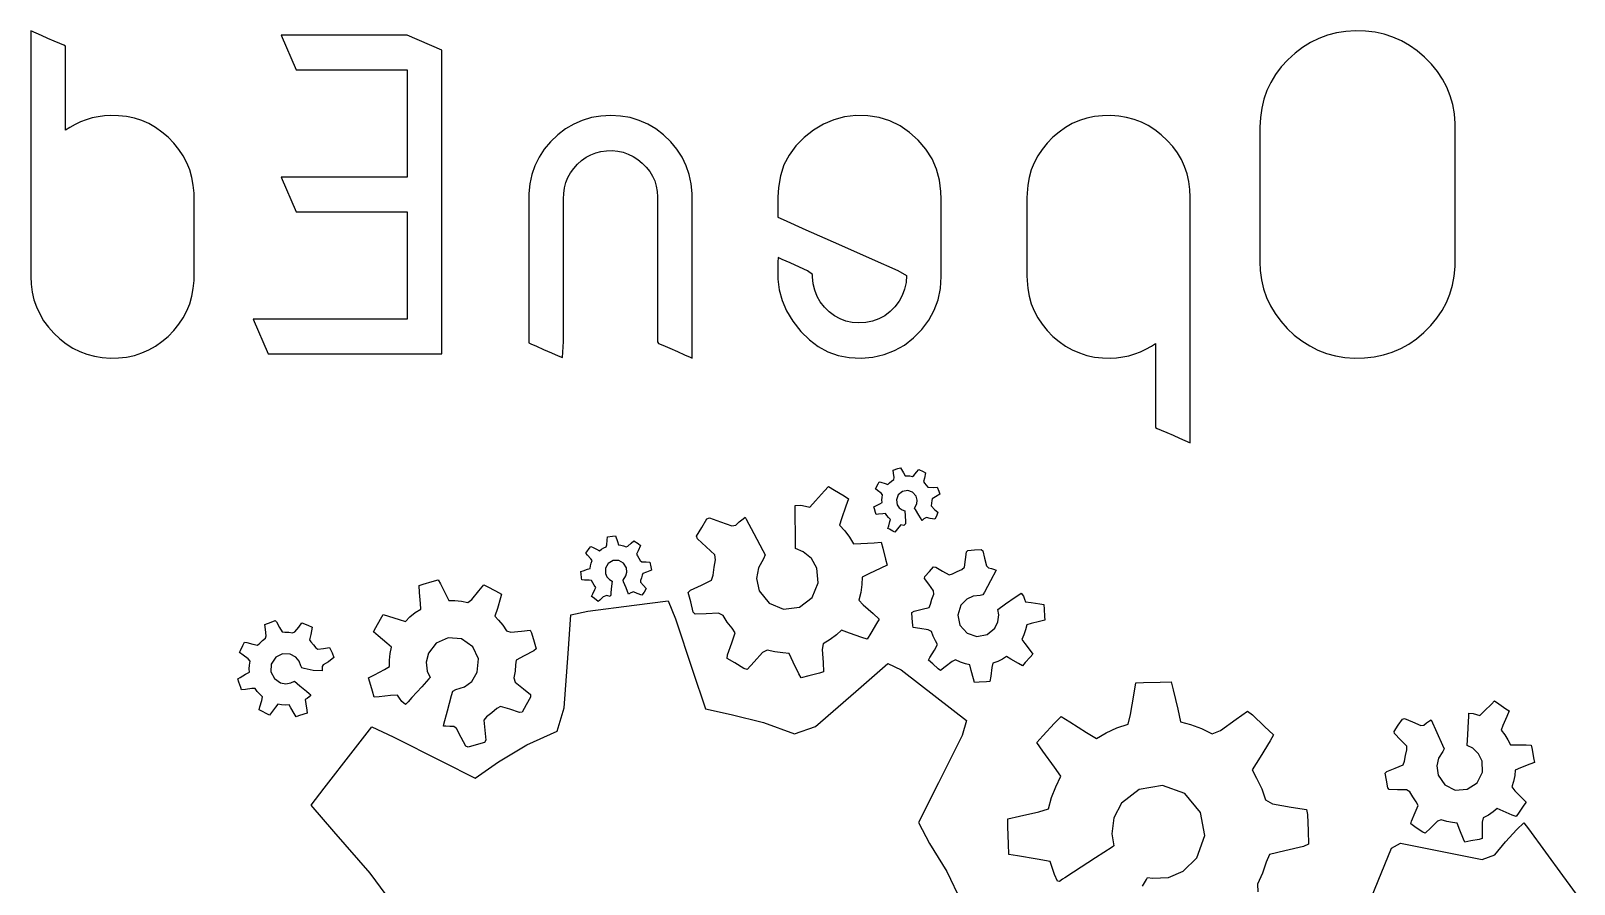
# Model space of a CAD drawing. Header units: metres. Extents: x 300 to 1036, y 0 to 304.
# Drawn here: x 382.31 to 404.55, y 196.33 to 208.63 of the extents above; entities that cross this region are included whole.
import ezdxf

# ---------------------------------------------------------------- set-up
doc = ezdxf.new("R2010")
doc.units = ezdxf.units.M

msp = doc.modelspace()

# ---------------------------------------------------------------- linework, layer by layer
at = {"layer": 'COMPONENT2'}
for p, q in [((382.311, 208.627), (382.311, 208.478)), ((382.387, 208.593), (382.311, 208.627)), ((401.26, 208.618), (401.125, 208.597)), ((401.401, 208.626), (401.26, 208.618)), ((401.543, 208.623), (401.401, 208.626)), ((401.681, 208.607), (401.543, 208.623)), ((401.813, 208.578), (401.681, 208.607)), ((382.311, 208.478), (382.311, 208.084)), ((382.466, 208.559), (382.387, 208.593)), ((382.556, 208.519), (382.466, 208.559)), ((382.647, 208.48), (382.556, 208.519)), ((382.727, 208.445), (382.647, 208.48)), ((382.785, 208.419), (382.727, 208.445)), ((382.81, 208.408), (382.785, 208.419)), ((382.81, 208.366), (382.81, 208.408)), ((387.734, 208.567), (385.918, 208.564)), ((385.918, 208.564), (386.136, 208.065)), ((388.233, 208.349), (387.734, 208.567)), ((400.637, 208.388), (400.528, 208.305)), ((400.751, 208.459), (400.637, 208.388)), ((400.871, 208.517), (400.751, 208.459)), ((400.995, 208.563), (400.871, 208.517)), ((401.125, 208.597), (400.995, 208.563)), ((401.939, 208.537), (401.813, 208.578)), ((402.061, 208.484), (401.939, 208.537)), ((402.177, 208.418), (402.061, 208.484)), ((402.289, 208.34), (402.177, 208.418)), ((382.81, 208.237), (382.81, 208.366)), ((382.81, 208.05), (382.81, 208.237)), ((388.233, 203.974), (388.233, 208.349)), ((400.424, 208.209), (400.33, 208.106)), ((400.528, 208.305), (400.424, 208.209)), ((402.394, 208.249), (402.289, 208.34)), ((402.493, 208.148), (402.394, 208.249)), ((382.311, 208.084), (382.311, 207.527)), ((382.81, 207.832), (382.81, 208.05)), ((386.136, 208.065), (387.734, 208.065)), ((387.734, 208.065), (387.734, 206.517)), ((400.248, 207.997), (400.179, 207.883)), ((400.33, 208.106), (400.248, 207.997)), ((402.58, 208.041), (402.493, 208.148)), ((402.654, 207.93), (402.58, 208.041)), ((382.81, 207.61), (382.81, 207.832)), ((400.123, 207.765), (400.079, 207.641)), ((400.179, 207.883), (400.123, 207.765)), ((402.715, 207.813), (402.654, 207.93)), ((402.764, 207.691), (402.715, 207.813)), ((382.311, 207.527), (382.311, 206.885)), ((382.81, 207.411), (382.81, 207.61)), ((400.047, 207.512), (400.028, 207.377)), ((400.079, 207.641), (400.047, 207.512)), ((402.801, 207.564), (402.764, 207.691)), ((402.825, 207.432), (402.801, 207.564)), ((382.81, 207.264), (382.81, 207.411)), ((382.948, 207.279), (382.871, 207.235)), ((383.027, 207.316), (382.948, 207.279)), ((383.109, 207.347), (383.027, 207.316)), ((383.194, 207.372), (383.109, 207.347)), ((383.281, 207.39), (383.194, 207.372)), ((383.372, 207.402), (383.281, 207.39)), ((383.464, 207.407), (383.372, 207.402)), ((383.576, 207.404), (383.464, 207.407)), ((383.691, 207.391), (383.576, 207.404)), ((383.802, 207.368), (383.691, 207.391)), ((383.908, 207.334), (383.802, 207.368)), ((384.01, 207.29), (383.908, 207.334)), ((384.107, 207.235), (384.01, 207.29)), ((390.133, 207.283), (390.016, 207.214)), ((390.257, 207.337), (390.133, 207.283)), ((390.388, 207.376), (390.257, 207.337)), ((390.524, 207.399), (390.388, 207.376)), ((390.667, 207.407), (390.524, 207.399)), ((390.81, 207.399), (390.667, 207.407)), ((390.946, 207.376), (390.81, 207.399)), ((391.076, 207.337), (390.946, 207.376)), ((391.2, 207.283), (391.076, 207.337)), ((391.317, 207.214), (391.2, 207.283)), ((393.731, 207.283), (393.588, 207.198)), ((393.88, 207.346), (393.731, 207.283)), ((394.037, 207.387), (393.88, 207.346)), ((394.2, 207.406), (394.037, 207.387)), ((394.37, 207.402), (394.2, 207.406)), ((394.535, 207.376), (394.37, 207.402)), ((394.69, 207.328), (394.535, 207.376)), ((394.836, 207.257), (394.69, 207.328)), ((397.318, 207.29), (397.221, 207.235)), ((397.42, 207.334), (397.318, 207.29)), ((397.526, 207.368), (397.42, 207.334)), ((397.637, 207.391), (397.526, 207.368)), ((397.752, 207.404), (397.637, 207.391)), ((397.871, 207.406), (397.752, 207.404)), ((397.988, 207.398), (397.871, 207.406)), ((398.1, 207.38), (397.988, 207.398)), ((398.209, 207.351), (398.1, 207.38)), ((398.313, 207.311), (398.209, 207.351)), ((398.413, 207.261), (398.313, 207.311)), ((400.028, 207.377), (400.022, 207.238)), ((402.836, 207.294), (402.825, 207.432)), ((402.837, 207.208), (402.836, 207.294)), ((382.81, 207.196), (382.81, 207.264)), ((382.871, 207.235), (382.81, 207.196)), ((384.2, 207.169), (384.107, 207.235)), ((384.289, 207.094), (384.2, 207.169)), ((384.372, 207.008), (384.289, 207.094)), ((389.904, 207.129), (389.8, 207.029)), ((390.016, 207.214), (389.904, 207.129)), ((391.427, 207.129), (391.317, 207.214)), ((391.531, 207.029), (391.427, 207.129)), ((393.452, 207.09), (393.333, 206.969)), ((393.588, 207.198), (393.452, 207.09)), ((394.972, 207.164), (394.836, 207.257)), ((395.099, 207.05), (394.972, 207.164)), ((395.209, 206.92), (395.099, 207.05)), ((397.039, 207.094), (396.956, 207.008)), ((397.128, 207.169), (397.039, 207.094)), ((397.221, 207.235), (397.128, 207.169)), ((398.508, 207.2), (398.413, 207.261)), ((398.599, 207.129), (398.508, 207.2)), ((398.686, 207.048), (398.599, 207.129)), ((398.765, 206.96), (398.686, 207.048)), ((400.022, 207.238), (400.022, 207.157)), ((400.022, 207.157), (400.022, 206.942)), ((402.837, 207.041), (402.837, 207.208)), ((382.311, 206.885), (382.311, 206.24)), ((384.445, 206.918), (384.372, 207.008)), ((384.507, 206.824), (384.445, 206.918)), ((384.559, 206.726), (384.507, 206.824)), ((389.709, 206.92), (389.634, 206.805)), ((389.8, 207.029), (389.709, 206.92)), ((390.313, 206.805), (390.381, 206.842)), ((390.381, 206.842), (390.452, 206.87)), ((390.452, 206.87), (390.526, 206.889)), ((390.526, 206.889), (390.604, 206.899)), ((390.604, 206.899), (390.686, 206.901)), ((390.686, 206.901), (390.767, 206.893)), ((390.767, 206.893), (390.845, 206.877)), ((390.845, 206.877), (390.919, 206.851)), ((390.919, 206.851), (390.99, 206.817)), ((391.621, 206.92), (391.531, 207.029)), ((391.695, 206.805), (391.621, 206.92)), ((393.237, 206.837), (393.163, 206.694)), ((393.333, 206.969), (393.237, 206.837)), ((395.297, 206.782), (395.209, 206.92)), ((396.821, 206.824), (396.769, 206.726)), ((396.883, 206.918), (396.821, 206.824)), ((396.956, 207.008), (396.883, 206.918)), ((398.833, 206.868), (398.765, 206.96)), ((398.89, 206.771), (398.833, 206.868)), ((400.022, 206.942), (400.022, 206.638)), ((402.837, 206.767), (402.837, 207.041)), ((384.601, 206.623), (384.559, 206.726)), ((384.632, 206.515), (384.601, 206.623)), ((389.574, 206.684), (389.53, 206.556)), ((389.634, 206.805), (389.574, 206.684)), ((390.087, 206.581), (390.133, 206.645)), ((390.133, 206.645), (390.186, 206.704)), ((390.186, 206.704), (390.248, 206.759)), ((390.248, 206.759), (390.313, 206.805)), ((390.99, 206.817), (391.057, 206.773)), ((391.057, 206.773), (391.121, 206.721)), ((391.121, 206.721), (391.179, 206.662)), ((391.179, 206.662), (391.229, 206.6)), ((391.229, 206.6), (391.269, 206.534)), ((391.754, 206.684), (391.695, 206.805)), ((391.798, 206.556), (391.754, 206.684)), ((393.163, 206.694), (393.112, 206.538)), ((395.362, 206.634), (395.297, 206.782)), ((395.405, 206.477), (395.362, 206.634)), ((396.727, 206.623), (396.696, 206.515)), ((396.769, 206.726), (396.727, 206.623)), ((398.936, 206.67), (398.89, 206.771)), ((398.972, 206.565), (398.936, 206.67)), ((400.022, 206.638), (400.022, 206.287)), ((402.837, 206.43), (402.837, 206.767)), ((384.652, 206.404), (384.632, 206.515)), ((384.663, 206.288), (384.652, 206.404)), ((387.734, 206.517), (385.918, 206.517)), ((385.918, 206.517), (386.136, 206.019)), ((389.501, 206.422), (389.488, 206.282)), ((389.53, 206.556), (389.501, 206.422)), ((390.002, 206.363), (390.022, 206.44)), ((390.022, 206.44), (390.05, 206.513)), ((390.05, 206.513), (390.087, 206.581)), ((391.269, 206.534), (391.301, 206.464)), ((391.301, 206.464), (391.323, 206.391)), ((391.323, 206.391), (391.337, 206.314)), ((391.826, 206.422), (391.798, 206.556)), ((391.839, 206.282), (391.826, 206.422)), ((393.112, 206.538), (393.083, 206.371)), ((395.426, 206.31), (395.405, 206.477)), ((396.676, 206.404), (396.666, 206.288)), ((396.696, 206.515), (396.676, 206.404)), ((398.998, 206.455), (398.972, 206.565)), ((399.013, 206.341), (398.998, 206.455)), ((402.837, 206.073), (402.837, 206.43)), ((382.311, 206.24), (382.311, 205.672)), ((384.664, 206.219), (384.663, 206.288)), ((384.664, 206.124), (384.664, 206.219)), ((389.488, 206.282), (389.487, 206.175)), ((389.487, 206.175), (389.487, 205.905)), ((389.987, 206.207), (389.99, 206.281)), ((389.987, 205.984), (389.987, 206.207)), ((389.99, 206.281), (390.002, 206.363)), ((391.337, 206.314), (391.341, 206.233)), ((391.341, 206.233), (391.341, 206.006)), ((391.84, 206.168), (391.839, 206.282)), ((391.84, 205.871), (391.84, 206.168)), ((393.083, 206.371), (393.077, 206.232)), ((393.077, 206.232), (393.077, 206.197)), ((393.077, 206.197), (393.077, 206.13)), ((395.428, 206.201), (395.426, 206.31)), ((395.428, 206.014), (395.428, 206.201)), ((396.666, 206.288), (396.665, 206.219)), ((396.665, 206.219), (396.665, 206.124)), ((399.017, 206.232), (399.013, 206.341)), ((399.017, 206.058), (399.017, 206.232)), ((400.022, 206.287), (400.022, 205.935)), ((384.664, 205.964), (384.664, 206.124)), ((384.664, 205.765), (384.664, 205.964)), ((386.136, 206.019), (387.734, 206.019)), ((387.734, 206.019), (387.734, 204.473)), ((389.987, 205.573), (389.987, 205.984)), ((391.341, 206.006), (391.341, 205.634)), ((393.077, 206.13), (393.077, 206.051)), ((393.077, 206.051), (393.077, 205.982)), ((393.077, 205.982), (393.077, 205.942)), ((393.077, 205.942), (393.15, 205.907)), ((395.428, 205.728), (395.428, 206.014)), ((396.665, 206.124), (396.665, 205.964)), ((396.665, 205.964), (396.665, 205.765)), ((399.017, 205.646), (399.017, 206.058)), ((400.022, 205.935), (400.022, 205.624)), ((402.837, 205.74), (402.837, 206.073)), ((384.664, 205.553), (384.664, 205.765)), ((389.487, 205.905), (389.487, 205.493)), ((391.84, 205.416), (391.84, 205.871)), ((393.15, 205.907), (393.477, 205.762)), ((393.477, 205.762), (393.948, 205.553)), ((395.428, 205.424), (395.428, 205.728)), ((396.665, 205.765), (396.665, 205.553)), ((402.837, 205.475), (402.837, 205.74)), ((382.311, 205.672), (382.311, 205.26)), ((384.664, 205.354), (384.664, 205.553)), ((389.487, 205.493), (389.487, 205.025)), ((389.987, 205.068), (389.987, 205.573)), ((391.341, 205.634), (391.341, 205.177)), ((393.948, 205.553), (394.433, 205.337)), ((396.665, 205.553), (396.665, 205.354)), ((399.017, 205.078), (399.017, 205.646)), ((400.022, 205.624), (400.022, 205.398)), ((384.664, 205.194), (384.664, 205.354)), ((391.84, 204.899), (391.84, 205.416)), ((393.079, 205.359), (393.077, 205.293)), ((393.077, 205.293), (393.077, 205.222)), ((393.138, 205.332), (393.079, 205.359)), ((393.252, 205.282), (393.138, 205.332)), ((393.385, 205.223), (393.252, 205.282)), ((394.433, 205.337), (394.803, 205.173)), ((395.428, 205.183), (395.428, 205.424)), ((396.665, 205.354), (396.665, 205.194)), ((400.022, 205.398), (400.022, 205.301)), ((400.022, 205.301), (400.027, 205.175)), ((402.835, 205.23), (402.837, 205.322)), ((402.837, 205.322), (402.837, 205.475)), ((382.311, 205.26), (382.311, 205.086)), ((382.311, 205.086), (382.315, 204.977)), ((384.663, 205.03), (384.664, 205.099)), ((384.664, 205.099), (384.664, 205.194)), ((389.987, 204.563), (389.987, 205.068)), ((391.341, 205.177), (391.341, 204.72)), ((393.077, 205.222), (393.077, 205.151)), ((393.077, 205.151), (393.077, 205.099)), ((393.077, 205.099), (393.077, 205.05)), ((393.077, 205.05), (393.095, 204.894)), ((393.503, 205.171), (393.385, 205.223)), ((393.575, 205.118), (393.503, 205.171)), ((393.575, 205.083), (393.575, 205.118)), ((393.585, 204.982), (393.575, 205.083)), ((394.803, 205.173), (394.93, 205.104)), ((394.93, 205.104), (394.922, 205.001)), ((395.417, 204.914), (395.428, 205.085)), ((395.428, 205.085), (395.428, 205.183)), ((396.665, 205.194), (396.665, 205.099)), ((396.665, 205.099), (396.666, 205.03)), ((399.017, 204.433), (399.017, 205.078)), ((400.027, 205.175), (400.045, 205.04)), ((402.798, 204.962), (402.823, 205.093)), ((402.823, 205.093), (402.835, 205.23)), ((382.315, 204.977), (382.33, 204.863)), ((382.33, 204.863), (382.356, 204.753)), ((384.632, 204.802), (384.652, 204.914)), ((384.652, 204.914), (384.663, 205.03)), ((389.487, 205.025), (389.487, 204.585)), ((391.84, 204.413), (391.84, 204.899)), ((393.095, 204.894), (393.136, 204.741)), ((393.607, 204.888), (393.585, 204.982)), ((393.641, 204.801), (393.607, 204.888)), ((394.901, 204.905), (394.868, 204.814)), ((394.922, 205.001), (394.901, 204.905)), ((395.384, 204.753), (395.417, 204.914)), ((396.666, 205.03), (396.676, 204.914)), ((396.676, 204.914), (396.696, 204.802)), ((400.045, 205.04), (400.075, 204.911)), ((400.075, 204.911), (400.118, 204.786)), ((402.71, 204.713), (402.76, 204.835)), ((402.76, 204.835), (402.798, 204.962)), ((382.356, 204.753), (382.392, 204.648)), ((382.392, 204.648), (382.438, 204.547)), ((384.559, 204.592), (384.601, 204.695)), ((384.601, 204.695), (384.632, 204.802)), ((391.341, 204.72), (391.341, 204.348)), ((393.136, 204.741), (393.202, 204.591)), ((393.687, 204.72), (393.641, 204.801)), ((393.745, 204.645), (393.687, 204.72)), ((393.815, 204.576), (393.745, 204.645)), ((394.763, 204.652), (394.693, 204.581)), ((394.822, 204.73), (394.763, 204.652)), ((394.868, 204.814), (394.822, 204.73)), ((395.251, 204.458), (395.329, 204.601)), ((395.329, 204.601), (395.384, 204.753)), ((396.696, 204.802), (396.727, 204.695)), ((396.727, 204.695), (396.769, 204.592)), ((400.118, 204.786), (400.173, 204.667)), ((400.173, 204.667), (400.241, 204.553)), ((402.572, 204.485), (402.647, 204.597)), ((402.647, 204.597), (402.71, 204.713)), ((382.438, 204.547), (382.495, 204.45)), ((382.495, 204.45), (382.563, 204.358)), ((384.372, 204.31), (384.445, 204.399)), ((384.445, 204.399), (384.507, 204.494)), ((384.507, 204.494), (384.559, 204.592)), ((387.734, 204.473), (385.512, 204.473)), ((385.512, 204.473), (385.731, 203.974)), ((389.487, 204.585), (389.487, 204.258)), ((389.987, 204.152), (389.987, 204.563)), ((391.84, 204.053), (391.84, 204.413)), ((393.202, 204.591), (393.292, 204.442)), ((393.292, 204.442), (393.407, 204.297)), ((393.892, 204.519), (393.815, 204.576)), ((393.972, 204.475), (393.892, 204.519)), ((394.056, 204.443), (393.972, 204.475)), ((394.144, 204.424), (394.056, 204.443)), ((394.237, 204.418), (394.144, 204.424)), ((394.341, 204.424), (394.237, 204.418)), ((394.439, 204.444), (394.341, 204.424)), ((394.53, 204.476), (394.439, 204.444)), ((394.615, 204.522), (394.53, 204.476)), ((394.693, 204.581), (394.615, 204.522)), ((395.151, 204.325), (395.251, 204.458)), ((396.769, 204.592), (396.821, 204.494)), ((396.821, 204.494), (396.883, 204.399)), ((396.883, 204.399), (396.956, 204.31)), ((399.017, 203.792), (399.017, 204.433)), ((400.241, 204.553), (400.321, 204.444)), ((400.321, 204.444), (400.414, 204.34)), ((402.384, 204.278), (402.484, 204.379)), ((402.484, 204.379), (402.572, 204.485)), ((382.563, 204.358), (382.641, 204.27)), ((382.641, 204.27), (382.728, 204.189)), ((382.728, 204.189), (382.82, 204.118)), ((384.2, 204.149), (384.289, 204.225)), ((384.289, 204.225), (384.372, 204.31)), ((389.487, 204.258), (389.487, 204.13)), ((389.973, 203.918), (389.987, 204.152)), ((391.341, 204.348), (391.341, 204.146)), ((393.407, 204.297), (393.529, 204.173)), ((393.529, 204.173), (393.656, 204.077)), ((394.898, 204.1), (395.03, 204.202)), ((395.03, 204.202), (395.151, 204.325)), ((396.956, 204.31), (397.039, 204.225)), ((397.039, 204.225), (397.128, 204.149)), ((400.414, 204.34), (400.517, 204.243)), ((400.517, 204.243), (400.626, 204.159)), ((400.626, 204.159), (400.739, 204.086)), ((402.167, 204.113), (402.279, 204.189)), ((402.279, 204.189), (402.384, 204.278)), ((382.82, 204.118), (382.915, 204.057)), ((382.915, 204.057), (383.015, 204.007)), ((383.015, 204.007), (383.119, 203.968)), ((383.119, 203.968), (383.228, 203.939)), ((383.228, 203.939), (383.34, 203.92)), ((383.691, 203.927), (383.802, 203.951)), ((383.802, 203.951), (383.908, 203.985)), ((383.908, 203.985), (384.01, 204.029)), ((384.01, 204.029), (384.107, 204.084)), ((384.107, 204.084), (384.2, 204.149)), ((385.731, 203.974), (388.233, 203.974)), ((389.487, 204.13), (389.517, 204.117)), ((389.517, 204.117), (389.595, 204.083)), ((389.595, 204.083), (389.7, 204.037)), ((389.7, 204.037), (389.811, 203.989)), ((389.811, 203.989), (389.909, 203.946)), ((389.909, 203.946), (389.973, 203.918)), ((391.341, 204.146), (391.355, 204.124)), ((391.355, 204.124), (391.419, 204.096)), ((391.419, 204.096), (391.517, 204.053)), ((391.517, 204.053), (391.628, 204.005)), ((391.628, 204.005), (391.732, 203.959)), ((391.732, 203.959), (391.81, 203.925)), ((391.84, 203.912), (391.84, 204.053)), ((393.656, 204.077), (393.795, 204.003)), ((393.795, 204.003), (393.944, 203.951)), ((393.944, 203.951), (394.104, 203.92)), ((394.445, 203.926), (394.605, 203.961)), ((394.605, 203.961), (394.756, 204.019)), ((394.756, 204.019), (394.898, 204.1)), ((397.128, 204.149), (397.221, 204.084)), ((397.221, 204.084), (397.318, 204.029)), ((397.318, 204.029), (397.42, 203.985)), ((397.42, 203.985), (397.526, 203.951)), ((397.526, 203.951), (397.637, 203.927)), ((398.047, 203.928), (398.134, 203.946)), ((398.134, 203.946), (398.219, 203.971)), ((398.219, 203.971), (398.301, 204.001)), ((398.301, 204.001), (398.38, 204.039)), ((398.38, 204.039), (398.457, 204.082)), ((398.457, 204.082), (398.518, 204.121)), ((398.518, 204.121), (398.518, 204.053)), ((398.518, 204.053), (398.518, 203.906)), ((400.739, 204.086), (400.858, 204.027)), ((400.858, 204.027), (400.983, 203.98)), ((400.983, 203.98), (401.112, 203.945)), ((401.112, 203.945), (401.247, 203.922)), ((401.53, 203.915), (401.668, 203.93)), ((401.668, 203.93), (401.801, 203.957)), ((401.801, 203.957), (401.929, 203.996)), ((401.929, 203.996), (402.051, 204.048)), ((402.051, 204.048), (402.167, 204.113)), ((383.34, 203.92), (383.458, 203.912)), ((383.458, 203.912), (383.576, 203.915)), ((383.576, 203.915), (383.691, 203.927)), ((391.81, 203.925), (391.84, 203.912)), ((394.104, 203.92), (394.275, 203.912)), ((394.275, 203.912), (394.445, 203.926)), ((397.637, 203.927), (397.752, 203.915)), ((397.752, 203.915), (397.864, 203.912)), ((397.864, 203.912), (397.957, 203.917)), ((397.957, 203.917), (398.047, 203.928)), ((398.518, 203.906), (398.518, 203.708)), ((398.518, 203.708), (398.518, 203.486)), ((399.017, 203.234), (399.017, 203.792)), ((401.247, 203.922), (401.387, 203.912)), ((401.387, 203.912), (401.53, 203.915)), ((398.518, 203.486), (398.518, 203.268)), ((398.518, 203.268), (398.518, 203.081)), ((398.518, 203.081), (398.518, 202.952)), ((399.017, 202.841), (399.017, 203.234)), ((398.518, 202.952), (398.518, 202.91)), ((398.518, 202.91), (398.543, 202.899)), ((398.543, 202.899), (398.601, 202.874)), ((398.601, 202.874), (398.681, 202.839)), ((398.681, 202.839), (398.772, 202.799)), ((399.017, 202.692), (399.017, 202.841)), ((398.772, 202.799), (398.862, 202.76)), ((398.862, 202.76), (398.941, 202.725)), ((398.941, 202.725), (399.017, 202.692)), ((394.714, 202.14), (394.745, 202.162)), ((394.737, 202.296), (394.806, 202.319)), ((394.742, 202.252), (394.737, 202.296)), ((394.749, 202.19), (394.742, 202.252)), ((394.745, 202.162), (394.749, 202.19)), ((394.806, 202.319), (394.844, 202.331)), ((394.844, 202.331), (394.886, 202.258)), ((394.886, 202.258), (394.908, 202.217)), ((394.908, 202.217), (394.938, 202.216)), ((394.938, 202.216), (394.976, 202.213)), ((394.976, 202.213), (395.013, 202.207)), ((395.013, 202.207), (395.035, 202.219)), ((395.035, 202.219), (395.074, 202.267)), ((395.074, 202.267), (395.105, 202.305)), ((395.105, 202.305), (395.167, 202.277)), ((395.167, 202.277), (395.205, 202.257)), ((395.186, 202.181), (395.172, 202.132)), ((395.205, 202.257), (395.186, 202.181)), ((393.617, 201.854), (393.745, 201.997)), ((393.745, 201.997), (393.803, 202.06)), ((393.803, 202.06), (393.89, 202.008)), ((393.89, 202.008), (394.029, 201.925)), ((394.482, 202.028), (394.519, 202.098)), ((394.513, 202.003), (394.482, 202.028)), ((394.563, 201.964), (394.513, 202.003)), ((394.519, 202.098), (394.535, 202.129)), ((394.535, 202.129), (394.561, 202.122)), ((394.561, 202.122), (394.622, 202.104)), ((394.585, 201.942), (394.563, 201.964)), ((394.578, 201.905), (394.585, 201.942)), ((394.622, 202.104), (394.662, 202.092)), ((394.662, 202.092), (394.685, 202.115)), ((394.685, 202.115), (394.714, 202.14)), ((394.811, 201.941), (394.785, 201.871)), ((394.869, 201.991), (394.811, 201.941)), ((394.946, 202.006), (394.869, 201.991)), ((395.017, 201.981), (394.946, 202.006)), ((395.068, 201.924), (395.017, 201.981)), ((395.172, 202.132), (395.188, 202.11)), ((395.188, 202.11), (395.213, 202.082)), ((395.213, 202.082), (395.236, 202.051)), ((395.236, 202.051), (395.317, 202.047)), ((395.317, 202.047), (395.37, 202.053)), ((395.408, 201.951), (395.348, 201.911)), ((395.37, 202.053), (395.395, 201.995)), ((395.395, 201.995), (395.408, 201.951)), ((393.323, 201.789), (393.404, 201.793)), ((393.324, 201.728), (393.323, 201.789)), ((393.325, 201.63), (393.324, 201.728)), ((393.404, 201.793), (393.474, 201.778)), ((393.474, 201.778), (393.534, 201.763)), ((393.534, 201.763), (393.617, 201.854)), ((394.056, 201.777), (393.992, 201.596)), ((394.029, 201.925), (394.094, 201.886)), ((394.094, 201.886), (394.056, 201.777)), ((394.459, 201.767), (394.487, 201.783)), ((394.468, 201.738), (394.459, 201.767)), ((394.484, 201.686), (394.468, 201.738)), ((394.487, 201.783), (394.544, 201.813)), ((394.544, 201.813), (394.576, 201.831)), ((394.575, 201.867), (394.578, 201.905)), ((394.576, 201.831), (394.575, 201.867)), ((394.785, 201.871), (394.796, 201.799)), ((394.796, 201.799), (394.825, 201.755)), ((394.825, 201.755), (394.866, 201.724)), ((394.866, 201.724), (394.903, 201.711)), ((394.903, 201.711), (394.908, 201.64)), ((395.046, 201.751), (395.077, 201.814)), ((395.061, 201.728), (395.046, 201.751)), ((395.108, 201.649), (395.061, 201.728)), ((395.083, 201.865), (395.068, 201.924)), ((395.077, 201.814), (395.083, 201.865)), ((395.291, 201.822), (395.286, 201.785)), ((395.286, 201.785), (395.335, 201.725)), ((395.293, 201.86), (395.291, 201.822)), ((395.299, 201.884), (395.293, 201.86)), ((395.348, 201.911), (395.299, 201.884)), ((395.335, 201.725), (395.379, 201.69)), ((391.979, 201.471), (392.053, 201.596)), ((392.053, 201.596), (392.092, 201.61)), ((392.092, 201.61), (392.25, 201.554)), ((392.25, 201.554), (392.413, 201.496)), ((392.413, 201.496), (392.468, 201.506)), ((392.468, 201.506), (392.519, 201.553)), ((392.519, 201.553), (392.573, 201.596)), ((392.573, 201.596), (392.606, 201.619)), ((392.606, 201.619), (392.62, 201.591)), ((392.62, 201.591), (392.731, 201.382)), ((393.329, 201.378), (393.325, 201.63)), ((393.992, 201.596), (393.965, 201.504)), ((393.965, 201.504), (394.041, 201.422)), ((394.493, 201.658), (394.484, 201.686)), ((394.527, 201.662), (394.493, 201.658)), ((394.59, 201.669), (394.527, 201.662)), ((394.626, 201.673), (394.59, 201.669)), ((394.646, 201.642), (394.626, 201.673)), ((394.671, 201.613), (394.646, 201.642)), ((394.661, 201.457), (394.672, 201.494)), ((394.697, 201.587), (394.671, 201.613)), ((394.672, 201.494), (394.69, 201.555)), ((394.69, 201.555), (394.697, 201.587)), ((394.846, 201.508), (394.82, 201.476)), ((394.89, 201.5), (394.846, 201.508)), ((394.916, 201.523), (394.89, 201.5)), ((394.908, 201.64), (394.913, 201.556)), ((394.913, 201.556), (394.916, 201.523)), ((395.154, 201.573), (395.108, 201.649)), ((395.181, 201.596), (395.154, 201.573)), ((395.216, 201.617), (395.181, 201.596)), ((395.272, 201.601), (395.216, 201.617)), ((395.338, 201.59), (395.272, 201.601)), ((395.36, 201.634), (395.338, 201.59)), ((395.379, 201.69), (395.36, 201.634)), ((390.611, 201.222), (390.615, 201.288)), ((390.615, 201.288), (390.618, 201.335)), ((390.618, 201.335), (390.694, 201.347)), ((390.694, 201.347), (390.735, 201.352)), ((390.735, 201.352), (390.765, 201.269)), ((390.765, 201.269), (390.781, 201.223)), ((390.962, 201.245), (391.001, 201.279)), ((391.001, 201.279), (391.06, 201.239)), ((391.905, 201.347), (391.979, 201.471)), ((391.915, 201.306), (391.905, 201.347)), ((392.04, 201.193), (391.915, 201.306)), ((392.731, 201.382), (392.858, 201.141)), ((393.331, 201.198), (393.329, 201.378)), ((394.041, 201.422), (394.108, 201.332)), ((394.108, 201.332), (394.165, 201.236)), ((394.683, 201.445), (394.661, 201.457)), ((394.732, 201.42), (394.683, 201.445)), ((394.762, 201.404), (394.732, 201.42)), ((394.78, 201.426), (394.762, 201.404)), ((394.82, 201.476), (394.78, 201.426)), ((390.307, 201.102), (390.322, 201.122)), ((390.334, 201.071), (390.307, 201.102)), ((390.322, 201.122), (390.356, 201.168)), ((390.379, 201.021), (390.334, 201.071)), ((390.356, 201.168), (390.379, 201.197)), ((390.379, 201.197), (390.405, 201.185)), ((390.405, 201.185), (390.464, 201.156)), ((390.464, 201.156), (390.504, 201.136)), ((390.504, 201.136), (390.532, 201.156)), ((390.532, 201.156), (390.566, 201.177)), ((390.566, 201.177), (390.603, 201.194)), ((390.603, 201.194), (390.611, 201.222)), ((390.781, 201.223), (390.812, 201.216)), ((390.812, 201.216), (390.851, 201.207)), ((390.851, 201.207), (390.889, 201.193)), ((390.889, 201.193), (390.914, 201.203)), ((390.914, 201.203), (390.962, 201.245)), ((391.063, 201.136), (391.04, 201.088)), ((391.04, 201.088), (391.053, 201.063)), ((391.053, 201.063), (391.074, 201.029)), ((391.06, 201.239), (391.096, 201.211)), ((391.096, 201.211), (391.063, 201.136)), ((392.168, 201.079), (392.04, 201.193)), ((392.177, 201.007), (392.168, 201.079)), ((392.858, 201.141), (392.892, 201.077)), ((392.892, 201.077), (392.87, 201.019)), ((393.331, 201.168), (393.331, 201.198)), ((393.441, 201.121), (393.331, 201.168)), ((393.558, 201.022), (393.441, 201.121)), ((394.165, 201.236), (394.272, 201.242)), ((394.272, 201.242), (394.462, 201.252)), ((394.462, 201.252), (394.564, 201.258)), ((394.564, 201.258), (394.586, 201.173)), ((394.586, 201.173), (394.626, 201.016)), ((395.779, 201.01), (395.794, 201.121)), ((395.794, 201.121), (395.814, 201.141)), ((395.814, 201.141), (395.908, 201.147)), ((395.908, 201.147), (396.004, 201.152)), ((396.004, 201.152), (396.027, 201.136)), ((396.027, 201.136), (396.055, 201.029)), ((390.236, 200.835), (390.269, 200.846)), ((390.24, 200.803), (390.236, 200.835)), ((390.269, 200.846), (390.332, 200.868)), ((390.332, 200.868), (390.369, 200.881)), ((390.369, 200.881), (390.375, 200.919)), ((390.375, 200.919), (390.384, 200.957)), ((390.398, 200.994), (390.379, 201.021)), ((390.384, 200.957), (390.398, 200.994)), ((390.593, 200.885), (390.592, 200.809)), ((390.632, 200.954), (390.593, 200.885)), ((390.701, 200.995), (390.632, 200.954)), ((390.783, 200.997), (390.701, 200.995)), ((390.853, 200.958), (390.783, 200.997)), ((390.895, 200.89), (390.853, 200.958)), ((390.885, 200.774), (390.901, 200.826)), ((390.901, 200.826), (390.895, 200.89)), ((391.074, 201.029), (391.092, 200.993)), ((391.092, 200.993), (391.113, 200.978)), ((391.113, 200.978), (391.176, 200.974)), ((391.183, 200.827), (391.128, 200.809)), ((391.176, 200.974), (391.231, 200.971)), ((391.253, 200.858), (391.183, 200.827)), ((391.231, 200.971), (391.247, 200.906)), ((391.247, 200.906), (391.253, 200.858)), ((392.143, 200.785), (392.155, 200.897)), ((392.155, 200.897), (392.177, 201.007)), ((392.796, 200.888), (392.769, 200.737)), ((392.87, 201.019), (392.796, 200.888)), ((393.636, 200.886), (393.558, 201.022)), ((393.657, 200.671), (393.636, 200.886)), ((394.56, 200.886), (394.388, 200.804)), ((394.649, 200.928), (394.56, 200.886)), ((394.626, 201.016), (394.649, 200.928)), ((395.193, 200.763), (395.26, 200.837)), ((395.26, 200.837), (395.32, 200.905)), ((395.32, 200.905), (395.35, 200.901)), ((395.35, 200.901), (395.45, 200.843)), ((395.45, 200.843), (395.544, 200.787)), ((395.592, 200.802), (395.658, 200.837)), ((395.658, 200.837), (395.727, 200.865)), ((395.727, 200.865), (395.763, 200.897)), ((395.763, 200.897), (395.779, 201.01)), ((396.055, 201.029), (396.083, 200.917)), ((396.083, 200.917), (396.109, 200.891)), ((396.109, 200.891), (396.154, 200.88)), ((396.222, 200.857), (396.139, 200.7)), ((396.154, 200.88), (396.197, 200.866)), ((396.197, 200.866), (396.222, 200.857)), ((387.904, 200.634), (387.963, 200.653)), ((387.913, 200.535), (387.904, 200.634)), ((387.963, 200.653), (388.095, 200.692)), ((388.095, 200.692), (388.18, 200.717)), ((388.18, 200.717), (388.213, 200.657)), ((388.213, 200.657), (388.287, 200.515)), ((388.768, 200.556), (388.84, 200.643)), ((388.84, 200.643), (388.886, 200.622)), ((388.886, 200.622), (389.005, 200.557)), ((390.248, 200.747), (390.24, 200.803)), ((390.252, 200.716), (390.248, 200.747)), ((390.288, 200.714), (390.252, 200.716)), ((390.355, 200.71), (390.288, 200.714)), ((390.392, 200.708), (390.355, 200.71)), ((390.409, 200.672), (390.392, 200.708)), ((390.429, 200.638), (390.409, 200.672)), ((390.452, 200.606), (390.429, 200.638)), ((390.438, 200.575), (390.452, 200.606)), ((390.592, 200.809), (390.613, 200.758)), ((390.613, 200.758), (390.65, 200.719)), ((390.65, 200.719), (390.687, 200.698)), ((390.679, 200.625), (390.67, 200.536)), ((390.687, 200.698), (390.679, 200.625)), ((390.844, 200.712), (390.885, 200.774)), ((390.853, 200.688), (390.844, 200.712)), ((390.888, 200.599), (390.853, 200.688)), ((390.922, 200.511), (390.888, 200.599)), ((391.109, 200.745), (391.097, 200.708)), ((391.097, 200.708), (391.097, 200.682)), ((391.097, 200.682), (391.137, 200.637)), ((391.118, 200.784), (391.109, 200.745)), ((391.128, 200.809), (391.118, 200.784)), ((391.137, 200.637), (391.177, 200.592)), ((391.815, 200.566), (391.973, 200.641)), ((391.973, 200.641), (392.121, 200.712)), ((392.121, 200.712), (392.143, 200.785)), ((392.769, 200.737), (392.806, 200.558)), ((393.569, 200.464), (393.657, 200.671)), ((394.285, 200.647), (394.269, 200.534)), ((394.288, 200.756), (394.285, 200.647)), ((394.388, 200.804), (394.288, 200.756)), ((395.186, 200.735), (395.193, 200.763)), ((395.249, 200.652), (395.186, 200.735)), ((395.32, 200.557), (395.249, 200.652)), ((395.544, 200.787), (395.592, 200.802)), ((396.139, 200.7), (396.054, 200.541)), ((387.928, 200.375), (387.913, 200.535)), ((387.929, 200.296), (387.928, 200.375)), ((388.287, 200.515), (388.336, 200.42)), ((388.336, 200.42), (388.419, 200.419)), ((388.419, 200.419), (388.515, 200.41)), ((388.515, 200.41), (388.61, 200.392)), ((388.61, 200.392), (388.666, 200.434)), ((388.666, 200.434), (388.768, 200.556)), ((389.005, 200.557), (389.092, 200.51)), ((389.08, 200.455), (389.033, 200.305)), ((389.092, 200.51), (389.08, 200.455)), ((390.391, 200.478), (390.409, 200.514)), ((390.412, 200.462), (390.391, 200.478)), ((390.409, 200.514), (390.438, 200.575)), ((390.457, 200.427), (390.412, 200.462)), ((390.486, 200.405), (390.457, 200.427)), ((390.509, 200.425), (390.486, 200.405)), ((390.559, 200.47), (390.509, 200.425)), ((390.612, 200.491), (390.559, 200.47)), ((390.66, 200.476), (390.612, 200.491)), ((390.667, 200.502), (390.66, 200.476)), ((390.67, 200.536), (390.667, 200.502)), ((390.955, 200.531), (390.922, 200.511)), ((390.994, 200.546), (390.955, 200.531)), ((391.05, 200.519), (390.994, 200.546)), ((391.005, 200.35), (391.493, 200.412)), ((391.117, 200.497), (391.05, 200.519)), ((391.148, 200.538), (391.117, 200.497)), ((391.177, 200.592), (391.148, 200.538)), ((391.493, 200.412), (391.601, 200.156)), ((391.785, 200.532), (391.815, 200.566)), ((391.819, 200.399), (391.785, 200.532)), ((391.856, 200.253), (391.819, 200.399)), ((392.806, 200.558), (392.948, 200.379)), ((392.948, 200.379), (393.156, 200.294)), ((393.389, 200.325), (393.569, 200.464)), ((394.269, 200.534), (394.242, 200.425)), ((394.242, 200.425), (394.306, 200.358)), ((395.273, 200.368), (395.295, 200.439)), ((395.295, 200.439), (395.325, 200.509)), ((395.325, 200.509), (395.32, 200.557)), ((395.798, 200.44), (395.713, 200.353)), ((395.891, 200.481), (395.798, 200.44)), ((395.991, 200.489), (395.891, 200.481)), ((396.031, 200.498), (395.991, 200.489)), ((396.054, 200.541), (396.031, 200.498)), ((396.357, 200.37), (396.495, 200.465)), ((396.495, 200.465), (396.549, 200.502)), ((396.549, 200.502), (396.582, 200.525)), ((396.582, 200.525), (396.614, 200.482)), ((396.614, 200.482), (396.631, 200.438)), ((396.631, 200.438), (396.646, 200.399)), ((396.646, 200.399), (396.727, 200.388)), ((396.727, 200.388), (396.852, 200.371)), ((396.852, 200.371), (396.908, 200.362)), ((387.283, 200.03), (387.349, 200.151)), ((387.349, 200.151), (387.386, 200.218)), ((387.386, 200.218), (387.465, 200.194)), ((387.465, 200.194), (387.62, 200.145)), ((387.709, 200.117), (387.774, 200.183)), ((387.774, 200.183), (387.849, 200.244)), ((387.849, 200.244), (387.929, 200.296)), ((389.033, 200.305), (388.997, 200.192)), ((388.997, 200.192), (389.048, 200.134)), ((390.053, 199.657), (390.092, 200.214)), ((390.092, 200.214), (390.339, 200.266)), ((390.339, 200.266), (391.005, 200.35)), ((391.601, 200.156), (391.847, 199.416)), ((391.884, 200.22), (391.856, 200.253)), ((392.042, 200.229), (391.884, 200.22)), ((392.22, 200.238), (392.042, 200.229)), ((392.285, 200.203), (392.22, 200.238)), ((392.346, 200.107), (392.285, 200.203)), ((393.156, 200.294), (393.389, 200.325)), ((394.306, 200.358), (394.447, 200.231)), ((394.447, 200.231), (394.535, 200.152)), ((394.535, 200.152), (394.499, 200.089)), ((395.007, 200.247), (395.039, 200.263)), ((395.012, 200.163), (395.007, 200.247)), ((395.018, 200.06), (395.012, 200.163)), ((395.039, 200.263), (395.155, 200.293)), ((395.155, 200.293), (395.254, 200.318)), ((395.254, 200.318), (395.273, 200.368)), ((395.713, 200.353), (395.667, 200.209)), ((395.667, 200.209), (395.698, 200.063)), ((396.243, 200.291), (396.357, 200.37)), ((396.258, 200.213), (396.243, 200.291)), ((396.247, 200.112), (396.258, 200.213)), ((396.908, 200.362), (396.912, 200.295)), ((396.912, 200.295), (396.918, 200.188)), ((396.918, 200.188), (396.921, 200.137)), ((385.681, 200.071), (385.774, 200.108)), ((385.69, 200), (385.681, 200.071)), ((385.702, 199.911), (385.69, 200)), ((385.774, 200.108), (385.833, 200.129)), ((385.833, 200.129), (385.851, 200.109)), ((385.851, 200.109), (385.895, 200.032)), ((385.895, 200.032), (385.933, 199.967)), ((385.933, 199.967), (385.972, 199.963)), ((385.972, 199.963), (386.027, 199.961)), ((386.027, 199.961), (386.083, 199.954)), ((386.083, 199.954), (386.116, 199.967)), ((386.116, 199.967), (386.17, 200.036)), ((386.17, 200.036), (386.217, 200.098)), ((386.217, 200.098), (386.304, 200.065)), ((386.304, 200.065), (386.364, 200.035)), ((386.345, 199.931), (386.324, 199.853)), ((386.364, 200.035), (386.345, 199.931)), ((387.248, 199.965), (387.283, 200.03)), ((387.314, 199.909), (387.248, 199.965)), ((387.62, 200.145), (387.709, 200.117)), ((389.048, 200.134), (389.11, 200.061)), ((389.11, 200.061), (389.164, 199.982)), ((389.164, 199.982), (389.226, 199.963)), ((389.226, 199.963), (389.38, 199.977)), ((389.38, 199.977), (389.504, 199.989)), ((389.504, 199.989), (389.524, 199.952)), ((389.524, 199.952), (389.562, 199.825)), ((392.417, 200.02), (392.346, 200.107)), ((392.411, 199.809), (392.462, 199.953)), ((392.462, 199.953), (392.417, 200.02)), ((393.99, 199.99), (393.918, 199.925)), ((394.109, 199.948), (393.99, 199.99)), ((394.286, 199.885), (394.109, 199.948)), ((394.417, 199.95), (394.363, 199.86)), ((394.499, 200.089), (394.417, 199.95)), ((395.027, 200.028), (395.018, 200.06)), ((395.123, 200.014), (395.027, 200.028)), ((395.243, 199.998), (395.123, 200.014)), ((395.287, 199.973), (395.243, 199.998)), ((395.314, 199.903), (395.287, 199.973)), ((395.698, 200.063), (395.801, 199.947)), ((395.801, 199.947), (395.944, 199.899)), ((395.944, 199.899), (396.091, 199.927)), ((396.091, 199.927), (396.201, 200.019)), ((396.201, 200.019), (396.247, 200.112)), ((396.646, 199.995), (396.621, 199.924)), ((396.663, 200.067), (396.646, 199.995)), ((396.724, 200.086), (396.663, 200.067)), ((396.847, 200.118), (396.724, 200.086)), ((396.921, 200.137), (396.847, 200.118)), ((385.33, 199.699), (385.365, 199.769)), ((385.365, 199.769), (385.39, 199.82)), ((385.39, 199.82), (385.422, 199.815)), ((385.422, 199.815), (385.51, 199.791)), ((385.51, 199.791), (385.576, 199.773)), ((385.576, 199.773), (385.608, 199.804)), ((385.608, 199.804), (385.649, 199.842)), ((385.649, 199.842), (385.693, 199.875)), ((385.693, 199.875), (385.702, 199.911)), ((386.324, 199.853), (386.345, 199.821)), ((386.345, 199.821), (386.383, 199.781)), ((386.383, 199.781), (386.417, 199.738)), ((386.417, 199.738), (386.447, 199.718)), ((386.447, 199.718), (386.53, 199.729)), ((386.53, 199.729), (386.612, 199.74)), ((386.612, 199.74), (386.653, 199.664)), ((387.439, 199.806), (387.314, 199.909)), ((387.508, 199.748), (387.439, 199.806)), ((387.488, 199.656), (387.508, 199.748)), ((388.15, 199.806), (388.039, 199.66)), ((388.324, 199.883), (388.15, 199.806)), ((388.517, 199.865), (388.324, 199.883)), ((388.679, 199.75), (388.517, 199.865)), ((388.759, 199.577), (388.679, 199.75)), ((389.592, 199.721), (389.557, 199.692)), ((389.562, 199.825), (389.592, 199.721)), ((392.351, 199.638), (392.411, 199.809)), ((392.923, 199.704), (392.854, 199.67)), ((393.033, 199.679), (392.923, 199.704)), ((393.73, 199.795), (393.716, 199.713)), ((393.716, 199.713), (393.726, 199.526)), ((393.828, 199.855), (393.73, 199.795)), ((393.918, 199.925), (393.828, 199.855)), ((394.363, 199.86), (394.286, 199.885)), ((395.267, 199.597), (395.33, 199.703)), ((395.349, 199.836), (395.314, 199.903)), ((395.33, 199.703), (395.377, 199.783)), ((395.377, 199.783), (395.349, 199.836)), ((396.621, 199.924), (396.59, 199.858)), ((396.59, 199.858), (396.632, 199.801)), ((396.632, 199.801), (396.709, 199.7)), ((385.319, 199.671), (385.33, 199.699)), ((385.371, 199.632), (385.319, 199.671)), ((385.444, 199.576), (385.371, 199.632)), ((385.47, 199.545), (385.444, 199.576)), ((385.459, 199.433), (385.461, 199.489)), ((385.461, 199.489), (385.47, 199.545)), ((385.776, 199.503), (385.771, 199.392)), ((385.839, 199.6), (385.776, 199.503)), ((385.937, 199.65), (385.839, 199.6)), ((386.049, 199.646), (385.937, 199.65)), ((386.127, 199.603), (386.049, 199.646)), ((386.175, 199.545), (386.127, 199.603)), ((386.2, 199.476), (386.175, 199.545)), ((386.524, 199.494), (386.51, 199.47)), ((386.598, 199.537), (386.524, 199.494)), ((386.676, 199.597), (386.598, 199.537)), ((386.653, 199.664), (386.676, 199.597)), ((387.478, 199.561), (387.488, 199.656)), ((387.478, 199.466), (387.478, 199.561)), ((388.039, 199.66), (388.008, 199.53)), ((388.008, 199.53), (388.024, 199.401)), ((388.743, 199.385), (388.759, 199.577)), ((389.296, 199.494), (389.289, 199.399)), ((389.306, 199.561), (389.296, 199.494)), ((389.421, 199.621), (389.306, 199.561)), ((389.557, 199.692), (389.421, 199.621)), ((389.998, 198.873), (390.053, 199.657)), ((392.344, 199.585), (392.351, 199.638)), ((392.454, 199.52), (392.344, 199.585)), ((392.587, 199.44), (392.454, 199.52)), ((392.732, 199.534), (392.635, 199.425)), ((392.854, 199.67), (392.732, 199.534)), ((393.146, 199.666), (393.033, 199.679)), ((393.236, 199.657), (393.146, 199.666)), ((393.296, 199.53), (393.236, 199.657)), ((393.376, 199.363), (393.296, 199.53)), ((393.726, 199.526), (393.734, 199.393)), ((394.197, 199.108), (394.661, 199.511)), ((394.661, 199.511), (394.85, 199.422)), ((395.248, 199.558), (395.267, 199.597)), ((395.306, 199.506), (395.248, 199.558)), ((395.385, 199.436), (395.306, 199.506)), ((395.586, 199.54), (395.487, 199.465)), ((395.636, 199.563), (395.586, 199.54)), ((395.706, 199.531), (395.636, 199.563)), ((395.777, 199.508), (395.706, 199.531)), ((395.84, 199.492), (395.777, 199.508)), ((395.861, 199.411), (395.84, 199.492)), ((396.173, 199.515), (396.159, 199.455)), ((396.243, 199.54), (396.173, 199.515)), ((396.31, 199.574), (396.243, 199.54)), ((396.371, 199.612), (396.31, 199.574)), ((396.434, 199.575), (396.371, 199.612)), ((396.543, 199.511), (396.434, 199.575)), ((396.599, 199.478), (396.543, 199.511)), ((396.639, 199.523), (396.599, 199.478)), ((396.711, 199.603), (396.639, 199.523)), ((396.709, 199.7), (396.75, 199.646)), ((396.75, 199.646), (396.711, 199.603)), ((385.293, 199.288), (385.327, 199.309)), ((385.309, 199.24), (385.293, 199.288)), ((385.327, 199.309), (385.406, 199.355)), ((385.406, 199.355), (385.46, 199.386)), ((385.46, 199.386), (385.459, 199.433)), ((385.771, 199.392), (385.82, 199.293)), ((385.82, 199.293), (385.907, 199.232)), ((386.215, 199.449), (386.2, 199.476)), ((386.25, 199.441), (386.215, 199.449)), ((386.38, 199.412), (386.25, 199.441)), ((386.51, 199.403), (386.38, 199.412)), ((386.51, 199.47), (386.511, 199.436)), ((386.511, 199.436), (386.51, 199.403)), ((387.177, 199.304), (387.264, 199.349)), ((387.195, 199.242), (387.177, 199.304)), ((387.264, 199.349), (387.407, 199.424)), ((387.407, 199.424), (387.478, 199.466)), ((388.048, 199.29), (387.946, 199.177)), ((388.024, 199.401), (388.065, 199.309)), ((388.065, 199.309), (388.048, 199.29)), ((388.663, 199.252), (388.743, 199.385)), ((389.289, 199.399), (389.272, 199.304)), ((389.272, 199.304), (389.292, 199.244)), ((391.847, 199.416), (392.033, 198.858)), ((392.635, 199.425), (392.587, 199.44)), ((393.409, 199.306), (393.376, 199.363)), ((393.522, 199.335), (393.409, 199.306)), ((393.677, 199.374), (393.522, 199.335)), ((393.734, 199.393), (393.677, 199.374)), ((394.85, 199.422), (395.367, 199.021)), ((395.417, 199.412), (395.385, 199.436)), ((395.487, 199.465), (395.417, 199.412)), ((395.892, 199.29), (395.861, 199.411)), ((395.907, 199.239), (395.892, 199.29)), ((396.142, 199.33), (396.131, 199.252)), ((396.159, 199.455), (396.142, 199.33)), ((385.335, 199.164), (385.309, 199.24)), ((385.347, 199.131), (385.335, 199.164)), ((385.404, 199.138), (385.347, 199.131)), ((385.496, 199.151), (385.404, 199.138)), ((385.542, 199.153), (385.496, 199.151)), ((385.574, 199.108), (385.542, 199.153)), ((385.611, 199.067), (385.574, 199.108)), ((385.651, 199.03), (385.611, 199.067)), ((385.907, 199.232), (385.983, 199.218)), ((385.983, 199.218), (386.057, 199.23)), ((386.057, 199.23), (386.109, 199.256)), ((386.109, 199.256), (386.188, 199.19)), ((386.188, 199.19), (386.283, 199.111)), ((386.283, 199.111), (386.32, 199.08)), ((386.343, 199.061), (386.319, 199.03)), ((386.32, 199.08), (386.343, 199.061)), ((387.234, 199.11), (387.195, 199.242)), ((387.258, 199.027), (387.234, 199.11)), ((387.492, 199.048), (387.33, 199.033)), ((387.596, 199.057), (387.492, 199.048)), ((387.625, 199.013), (387.596, 199.057)), ((387.946, 199.177), (387.802, 199.019)), ((388.314, 198.829), (388.374, 199.052)), ((388.374, 199.052), (388.39, 199.112)), ((388.39, 199.112), (388.437, 199.135)), ((388.437, 199.135), (388.56, 199.174)), ((388.56, 199.174), (388.663, 199.252)), ((389.292, 199.244), (389.408, 199.148)), ((389.408, 199.148), (389.511, 199.062)), ((389.511, 199.062), (389.509, 199.025)), ((393.616, 198.603), (394.197, 199.108)), ((395.976, 199.243), (395.907, 199.239)), ((396.083, 199.249), (395.976, 199.243)), ((396.131, 199.252), (396.083, 199.249)), ((398.157, 198.774), (398.204, 199.055)), ((398.204, 199.055), (398.233, 199.231)), ((398.233, 199.231), (398.343, 199.236)), ((398.343, 199.236), (398.586, 199.244)), ((398.586, 199.244), (398.743, 199.249)), ((398.743, 199.249), (398.773, 199.131)), ((398.773, 199.131), (398.837, 198.854)), ((385.6, 198.841), (385.612, 198.888)), ((385.64, 198.822), (385.6, 198.841)), ((385.612, 198.888), (385.637, 198.978)), ((385.637, 198.978), (385.651, 199.03)), ((385.712, 198.786), (385.64, 198.822)), ((385.837, 198.882), (385.78, 198.807)), ((385.869, 198.923), (385.837, 198.882)), ((385.923, 198.914), (385.869, 198.923)), ((385.978, 198.911), (385.923, 198.914)), ((386.033, 198.913), (385.978, 198.911)), ((386.058, 198.873), (386.033, 198.913)), ((386.105, 198.792), (386.058, 198.873)), ((386.291, 199.009), (386.266, 198.991)), ((386.266, 198.991), (386.274, 198.931)), ((386.274, 198.931), (386.286, 198.838)), ((386.286, 198.838), (386.291, 198.796)), ((386.319, 199.03), (386.291, 199.009)), ((387.33, 199.033), (387.258, 199.027)), ((387.659, 198.963), (387.625, 199.013)), ((387.711, 198.919), (387.659, 198.963)), ((387.746, 198.957), (387.711, 198.919)), ((387.802, 199.019), (387.746, 198.957)), ((388.262, 198.635), (388.314, 198.829)), ((389.024, 198.861), (388.952, 198.798)), ((389.08, 198.893), (389.024, 198.861)), ((389.213, 198.852), (389.08, 198.893)), ((389.354, 198.807), (389.213, 198.852)), ((389.448, 198.913), (389.393, 198.811)), ((389.509, 199.025), (389.448, 198.913)), ((389.897, 198.538), (389.998, 198.873)), ((392.033, 198.858), (392.402, 198.774)), ((395.367, 199.021), (395.792, 198.692)), ((398.837, 198.854), (398.879, 198.67)), ((399.68, 198.709), (399.843, 198.826)), ((399.843, 198.826), (399.914, 198.769)), ((403.19, 198.763), (403.256, 198.827)), ((403.256, 198.827), (403.358, 198.927)), ((403.358, 198.927), (403.404, 198.971)), ((403.404, 198.971), (403.466, 198.928)), ((403.466, 198.928), (403.566, 198.86)), ((403.566, 198.86), (403.613, 198.827)), ((403.613, 198.827), (403.579, 198.748)), ((385.75, 198.768), (385.712, 198.786)), ((385.78, 198.807), (385.75, 198.768)), ((386.133, 198.743), (386.105, 198.792)), ((386.169, 198.755), (386.133, 198.743)), ((386.244, 198.78), (386.169, 198.755)), ((386.291, 198.796), (386.244, 198.78)), ((386.953, 198.251), (387.223, 198.598)), ((387.223, 198.598), (387.53, 198.452)), ((388.255, 198.61), (388.262, 198.635)), ((388.289, 198.606), (388.255, 198.61)), ((388.347, 198.601), (388.289, 198.606)), ((388.406, 198.601), (388.347, 198.601)), ((388.446, 198.575), (388.406, 198.601)), ((388.875, 198.743), (388.839, 198.693)), ((388.839, 198.693), (388.852, 198.548)), ((388.952, 198.798), (388.875, 198.743)), ((389.393, 198.811), (389.354, 198.807)), ((392.402, 198.774), (392.867, 198.659)), ((392.867, 198.659), (393.314, 198.497)), ((393.314, 198.497), (393.616, 198.603)), ((395.792, 198.692), (395.732, 198.473)), ((396.895, 198.471), (397.063, 198.649)), ((397.063, 198.649), (397.157, 198.749)), ((397.157, 198.749), (397.281, 198.671)), ((397.281, 198.671), (397.525, 198.519)), ((397.962, 198.585), (398.123, 198.639)), ((398.123, 198.639), (398.157, 198.774)), ((398.879, 198.67), (399.02, 198.63)), ((399.02, 198.63), (399.181, 198.573)), ((399.452, 198.546), (399.68, 198.709)), ((399.914, 198.769), (400.089, 198.605)), ((400.089, 198.605), (400.217, 198.484)), ((401.955, 198.533), (402.016, 198.621)), ((402.016, 198.621), (402.077, 198.711)), ((402.077, 198.711), (402.107, 198.72)), ((402.107, 198.72), (402.222, 198.67)), ((402.222, 198.67), (402.341, 198.619)), ((402.341, 198.619), (402.383, 198.624)), ((402.383, 198.624), (402.423, 198.656)), ((402.423, 198.656), (402.465, 198.685)), ((402.465, 198.685), (402.49, 198.701)), ((402.49, 198.701), (402.572, 198.519)), ((403.017, 198.486), (403.027, 198.674)), ((403.027, 198.674), (403.031, 198.747)), ((403.031, 198.747), (403.034, 198.793)), ((403.034, 198.793), (403.094, 198.791)), ((403.094, 198.791), (403.145, 198.777)), ((403.145, 198.777), (403.19, 198.763)), ((403.522, 198.616), (403.498, 198.549)), ((403.579, 198.748), (403.522, 198.616)), ((387.53, 198.452), (388.239, 198.097)), ((388.514, 198.445), (388.446, 198.575)), ((388.58, 198.319), (388.514, 198.445)), ((388.847, 198.374), (388.73, 198.34)), ((388.865, 198.405), (388.847, 198.374)), ((388.852, 198.548), (388.865, 198.405)), ((389.458, 198.338), (389.897, 198.538)), ((395.732, 198.473), (395.392, 197.792)), ((396.805, 198.375), (396.895, 198.471)), ((396.895, 198.25), (396.805, 198.375)), ((397.525, 198.519), (397.666, 198.43)), ((397.666, 198.43), (397.807, 198.513)), ((397.807, 198.513), (397.962, 198.585)), ((399.181, 198.573), (399.336, 198.498)), ((399.336, 198.498), (399.452, 198.546)), ((400.171, 198.396), (400.023, 198.16)), ((400.217, 198.484), (400.171, 198.396)), ((401.96, 198.502), (401.955, 198.533)), ((402.048, 198.412), (401.96, 198.502)), ((402.138, 198.32), (402.048, 198.412)), ((402.572, 198.519), (402.655, 198.333)), ((403.009, 198.329), (403.017, 198.486)), ((403.498, 198.549), (403.55, 198.484)), ((403.55, 198.484), (403.596, 198.413)), ((403.596, 198.413), (403.634, 198.34)), ((386.536, 197.713), (386.953, 198.251)), ((388.612, 198.305), (388.58, 198.319)), ((388.73, 198.34), (388.612, 198.305)), ((389.048, 198.094), (389.458, 198.338)), ((397.062, 198.016), (396.895, 198.25)), ((400.023, 198.16), (399.912, 197.981)), ((402.105, 198.102), (402.119, 198.185)), ((402.119, 198.185), (402.141, 198.266)), ((402.141, 198.266), (402.138, 198.32)), ((402.596, 198.147), (402.569, 198.036)), ((402.658, 198.241), (402.596, 198.147)), ((402.655, 198.333), (402.678, 198.283)), ((402.678, 198.283), (402.658, 198.241)), ((403.089, 198.289), (403.009, 198.329)), ((403.171, 198.21), (403.089, 198.289)), ((403.223, 198.104), (403.171, 198.21)), ((403.634, 198.34), (403.713, 198.339)), ((403.713, 198.339), (403.856, 198.337)), ((403.856, 198.337), (403.932, 198.336)), ((403.932, 198.336), (403.944, 198.272)), ((403.944, 198.272), (403.966, 198.153)), ((403.966, 198.153), (403.979, 198.086)), ((388.239, 198.097), (388.712, 197.86)), ((388.712, 197.86), (389.048, 198.094)), ((397.155, 197.886), (397.062, 198.016)), ((399.912, 197.981), (399.972, 197.86)), ((401.826, 197.931), (401.85, 197.955)), ((401.845, 197.83), (401.826, 197.931)), ((401.85, 197.955), (401.971, 198.003)), ((401.971, 198.003), (402.085, 198.049)), ((402.085, 198.049), (402.105, 198.102)), ((402.569, 198.036), (402.588, 197.9)), ((403.152, 197.793), (403.228, 197.943)), ((403.228, 197.943), (403.223, 198.104)), ((403.702, 197.976), (403.694, 197.895)), ((403.779, 198.006), (403.702, 197.976)), ((403.911, 198.059), (403.779, 198.006)), ((403.979, 198.086), (403.911, 198.059)), ((386.352, 197.468), (386.536, 197.713)), ((395.392, 197.792), (395.104, 197.218)), ((397.02, 197.578), (397.08, 197.736)), ((397.08, 197.736), (397.155, 197.886)), ((398.617, 197.753), (398.283, 197.697)), ((398.94, 197.636), (398.617, 197.753)), ((399.972, 197.86), (400.047, 197.706)), ((400.047, 197.706), (400.104, 197.546)), ((401.865, 197.72), (401.845, 197.83)), ((401.884, 197.694), (401.865, 197.72)), ((402.588, 197.9), (402.685, 197.761)), ((402.685, 197.761), (402.836, 197.687)), ((403.01, 197.698), (403.152, 197.793)), ((403.677, 197.812), (403.651, 197.732)), ((403.651, 197.732), (403.696, 197.678)), ((403.694, 197.895), (403.677, 197.812)), ((396.977, 197.416), (397.02, 197.578)), ((398.028, 197.497), (397.917, 197.288)), ((398.283, 197.697), (398.028, 197.497)), ((399.167, 197.366), (398.94, 197.636)), ((400.104, 197.546), (400.202, 197.487)), ((400.202, 197.487), (400.474, 197.441)), ((402.003, 197.693), (401.884, 197.694)), ((402.135, 197.691), (402.003, 197.693)), ((402.182, 197.662), (402.135, 197.691)), ((402.223, 197.588), (402.182, 197.662)), ((402.272, 197.519), (402.223, 197.588)), ((402.302, 197.467), (402.272, 197.519)), ((402.836, 197.687), (403.01, 197.698)), ((403.696, 197.678), (403.795, 197.577)), ((403.795, 197.577), (403.857, 197.514)), ((403.857, 197.514), (403.827, 197.468)), ((386.679, 197.092), (386.352, 197.468)), ((396.388, 197.272), (396.557, 197.311)), ((396.39, 197.157), (396.388, 197.272)), ((396.557, 197.311), (396.838, 197.376)), ((396.838, 197.376), (396.977, 197.416)), ((397.917, 197.288), (397.886, 197.059)), ((399.227, 197.032), (399.167, 197.366)), ((400.474, 197.441), (400.691, 197.405)), ((400.691, 197.405), (400.709, 197.333)), ((400.709, 197.333), (400.716, 197.099)), ((402.204, 197.238), (402.257, 197.362)), ((402.257, 197.362), (402.302, 197.467)), ((402.633, 197.259), (402.58, 197.237)), ((402.714, 197.235), (402.633, 197.259)), ((403.239, 197.287), (403.225, 197.227)), ((403.315, 197.327), (403.239, 197.287)), ((403.385, 197.375), (403.315, 197.327)), ((403.442, 197.42), (403.385, 197.375)), ((403.528, 197.382), (403.442, 197.42)), ((403.658, 197.327), (403.528, 197.382)), ((403.714, 197.304), (403.658, 197.327)), ((403.758, 197.369), (403.714, 197.304)), ((403.827, 197.468), (403.758, 197.369)), ((387.202, 196.49), (386.679, 197.092)), ((395.104, 197.218), (395.259, 196.917)), ((396.398, 196.913), (396.39, 197.157)), ((397.886, 197.059), (397.916, 196.882)), ((400.716, 197.099), (400.722, 196.907)), ((402.196, 197.199), (402.204, 197.238)), ((402.274, 197.145), (402.196, 197.199)), ((402.37, 197.079), (402.274, 197.145)), ((402.404, 197.065), (402.37, 197.079)), ((402.483, 197.141), (402.404, 197.065)), ((402.58, 197.237), (402.483, 197.141)), ((402.797, 197.219), (402.714, 197.235)), ((402.864, 197.208), (402.797, 197.219)), ((402.903, 197.111), (402.864, 197.208)), ((402.954, 196.982), (402.903, 197.111)), ((403.223, 197.087), (403.222, 196.988)), ((403.225, 197.227), (403.223, 197.087)), ((403.56, 196.94), (403.726, 197.118)), ((403.726, 197.118), (403.826, 197.215)), ((403.826, 197.215), (403.891, 197.127)), ((403.891, 197.127), (404.383, 196.457)), ((395.259, 196.917), (395.508, 196.514)), ((396.403, 196.761), (396.398, 196.913)), ((397.891, 196.866), (397.651, 196.71)), ((397.916, 196.882), (397.891, 196.866)), ((399.114, 196.709), (399.227, 197.032)), ((400.648, 196.873), (400.383, 196.812)), ((400.722, 196.907), (400.648, 196.873)), ((401.724, 196.377), (401.918, 196.849)), ((401.918, 196.849), (402.046, 196.92)), ((402.046, 196.92), (402.623, 196.807)), ((402.976, 196.938), (402.954, 196.982)), ((403.062, 196.954), (402.976, 196.938)), ((403.179, 196.976), (403.062, 196.954)), ((403.222, 196.988), (403.179, 196.976)), ((403.408, 196.753), (403.56, 196.94)), ((396.53, 196.738), (396.403, 196.761)), ((396.813, 196.691), (396.53, 196.738)), ((396.997, 196.66), (396.813, 196.691)), ((397.027, 196.571), (396.997, 196.66)), ((397.651, 196.71), (397.334, 196.502)), ((398.917, 196.517), (399.114, 196.709)), ((400.112, 196.649), (400.057, 196.488)), ((400.159, 196.76), (400.112, 196.649)), ((400.383, 196.812), (400.159, 196.76)), ((402.623, 196.807), (403.222, 196.689)), ((403.222, 196.689), (403.408, 196.753)), ((387.433, 196.176), (387.202, 196.49)), ((395.508, 196.514), (395.716, 196.083)), ((397.063, 196.471), (397.027, 196.571)), ((397.107, 196.373), (397.063, 196.471)), ((397.133, 196.371), (397.107, 196.373)), ((397.178, 196.401), (397.133, 196.371)), ((397.21, 196.421), (397.178, 196.401)), ((397.334, 196.502), (397.21, 196.421)), ((398.331, 196.303), (398.385, 196.399)), ((398.385, 196.399), (398.401, 196.426)), ((398.401, 196.426), (398.476, 196.417)), ((398.476, 196.417), (398.704, 196.429)), ((398.704, 196.429), (398.917, 196.517)), ((400.057, 196.488), (399.986, 196.333)), ((401.533, 195.911), (401.724, 196.377)), ((404.383, 196.457), (404.95, 195.686)), ((399.986, 196.333), (399.993, 196.222))]:
    msp.add_line(p, q, dxfattribs=at)

doc.saveas('drawing.dxf')
